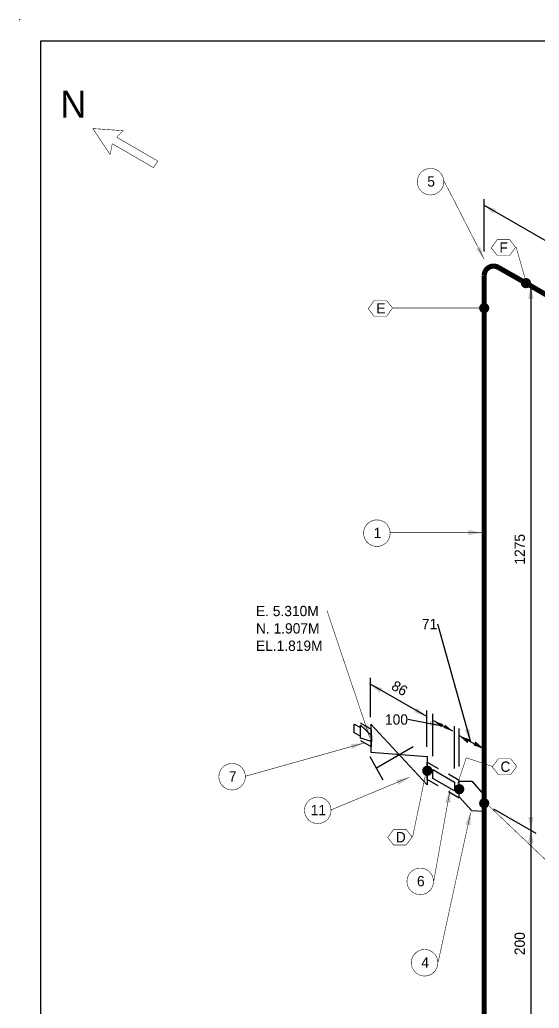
# Model space of a CAD drawing. Extents: x -4 to 431, y -3 to 272.
# Drawn here: x -3.9 to 91.9, y 89.8 to 272.1 of the extents above; entities that cross this region are included whole.
import ezdxf
from ezdxf.enums import TextEntityAlignment as Align

# ---------------------------------------------------------------- set-up
doc = ezdxf.new("R2010")
doc.units = 0
doc.header["$LTSCALE"] = 10
doc.layers.get('0').update_dxf_attribs({"lineweight": 0})
for name, color, linetype in [('DIMENSION', 40, 'Continuous'), ('PIPE', 7, 'Continuous'), ('TEXT2', 3, 'Continuous'), ('Title Block', 255, 'Continuous'), ('TITLE BLOCK-TEXT', 12, 'Continuous'), ('WELDS', 7, 'Continuous')]:
    doc.layers.add(name, color=color, linetype=linetype)
doc.styles.add('framdcn', font='', dxfattribs={"height": 2.5})
doc.styles.add('Scovan Standard', font='', dxfattribs={"height": 2.5})
doc.styles.get("Standard").update_dxf_attribs({"font": ''})
doc.styles.get('framdcn').set_extended_font_data('Franklin Gothic Medium Cond')
doc.styles.get('Scovan Standard').set_extended_font_data('Franklin Gothic Medium Cond')
doc.styles.get('Standard').set_extended_font_data('Franklin Gothic Medium Cond')

# ---------------------------------------------------------------- blocks, each defined once
blk = doc.blocks.new('block4')
at = {"layer": 'TEXT2'}
blk.add_hatch(color=256, dxfattribs=at).paths.add_polyline_path([(0, 0), (0, -2.4), (-1, -2.2)])
at = {"layer": 'TEXT2', "linetype": 'ByBlock', "const_width": 0.1, "flags": 128}
blk.add_lwpolyline([(-6, -27.6), (0, 0)], dxfattribs=at)
blk = doc.blocks.new('block5')
at = {"layer": 'TEXT2'}
blk.add_hatch(color=256, dxfattribs=at).paths.add_polyline_path([(0, 0), (0.1, -2.4), (-0.9, -2.3)])
at = {"layer": 'TEXT2', "linetype": 'ByBlock', "const_width": 0.1, "flags": 128}
blk.add_lwpolyline([(-3, -16.8), (0, 0)], dxfattribs=at)
blk = doc.blocks.new('block6')
at = {"layer": 'TEXT2'}
blk.add_hatch(color=256, dxfattribs=at).paths.add_polyline_path([(0, 0), (-2, -1.4), (-2.4, -0.5)])
at = {"layer": 'TEXT2', "linetype": 'ByBlock', "const_width": 0.1, "flags": 128}
blk.add_lwpolyline([(-14.4, -6), (0, 0)], dxfattribs=at)
blk = doc.blocks.new('block7')
at = {"layer": 'TEXT2'}
blk.add_hatch(color=256, dxfattribs=at).paths.add_polyline_path([(0, 0), (-1.2, 2.1), (-0.3, 2.4)])
at = {"layer": 'TEXT2', "linetype": 'ByBlock', "const_width": 0.1, "flags": 128}
blk.add_lwpolyline([(-7.9, 23.4), (0, 0)], dxfattribs=at)
blk = doc.blocks.new('block8')
at = {"layer": 'TEXT2', "style": 'framdcn'}
for s, p in [('E. 5.310M', (0, 0)), ('N. 1.907M', (0, -3.2)), ('EL.1.819M', (0, -6.4))]:
    blk.add_text(s, height=1.9, dxfattribs=at).set_placement(p)
blk = doc.blocks.new('block9')
at = {"layer": 'TEXT2'}
blk.add_hatch(color=256, dxfattribs=at).paths.add_polyline_path([(0, 0), (-2.2, -1.1), (-2.4, -0.2)])
at = {"layer": 'TEXT2', "linetype": 'ByBlock', "const_width": 0.1, "flags": 128}
blk.add_lwpolyline([(-21.8, -6.1), (0, 0)], dxfattribs=at)
blk = doc.blocks.new('block10')
at = {"layer": 'TEXT2'}
blk.add_hatch(color=256, dxfattribs=at).paths.add_polyline_path([(0, 0), (-2.4, -0.5), (-2.4, 0.5)])
at = {"layer": 'TEXT2', "linetype": 'ByBlock', "const_width": 0.1, "flags": 128}
blk.add_lwpolyline([(-16.8, 0), (0, 0)], dxfattribs=at)
blk = doc.blocks.new('block11')
at = {"layer": 'TEXT2'}
blk.add_hatch(color=256, dxfattribs=at).paths.add_polyline_path([(0, 0), (-1.5, 1.9), (-0.7, 2.3)])
at = {"layer": 'TEXT2', "linetype": 'ByBlock', "const_width": 0.1, "flags": 128}
blk.add_lwpolyline([(-7.4, 14.4), (0, 0)], dxfattribs=at)
blk = doc.blocks.new('block28')
at = {"layer": 'PIPE', "linetype": 'ByBlock', "const_width": 0.95, "flags": 128}
blk.add_lwpolyline([(0, 41.1), (0, 0)], dxfattribs=at)
at = {"flags": 1}
for tag in ['Tag', 'UCI', 'Pipe Ref', 'Description', 'Key']:
    blk.add_attdef(tag, (0, 0), '', height=1, dxfattribs=at)
blk = doc.blocks.new('block29')
at = {"layer": 'PIPE', "linetype": 'ByBlock', "flags": 128}
for points in [[(-4.6, 4.2), (-6.6, 5.4)], [(-4.6, 1), (-4.6, 4.2)], [(-4.6, 4.1), (-2.3, 4.1)], [(-4.6, 1.2), (-4.6, 4.1)], [(-2.3, 4.1), (0, 1.5)], [(-6.6, 2.2), (-4.6, 1)], [(-2.3, -1.4), (-4.6, 1.2)], [(0, 1.5), (0, 0)], [(0, 0), (0, -1.5)], [(0, -1.5), (-2.3, -1.4)]]:
    blk.add_lwpolyline(points, dxfattribs=at)
at = {"flags": 1}
for tag in ['Tag', 'UCI', 'Pipe Ref', 'Description', 'Key']:
    blk.add_attdef(tag, (0, 0), '', height=1, dxfattribs=at)
blk = doc.blocks.new('block30')
at = {"layer": 'PIPE', "linetype": 'ByBlock', "flags": 128}
for points in [[(-4, 3.1), (0, 0.8)], [(-4, 1.5), (-4, 3.1)], [(0, -0.8), (-4, 1.5)], [(0, 0.8), (0, 0)], [(0, 0), (0, -0.8)]]:
    blk.add_lwpolyline(points, dxfattribs=at)
at = {"flags": 1}
for tag in ['Tag', 'UCI', 'Pipe Ref', 'Description', 'Key']:
    blk.add_attdef(tag, (0, 0), '', height=1, dxfattribs=at)
blk = doc.blocks.new('block31')
at = {"layer": 'PIPE', "linetype": 'ByBlock', "flags": 128}
for points in [[(-12.3, 7.2), (-14.3, 8.4)], [(-12.4, 8.2), (-12.4, 3)], [(-2, -3), (-12.4, 8.2)], [(-12.3, 4), (-12.3, 7.2)], [(-14.3, 5.2), (-12.3, 4)], [(-11.5, 0.1), (-4.6, 4.1)], [(-12.6, 2.2), (-10.2, -2.1)], [(-12.4, 3), (-2, 2.2)], [(-2, 2.2), (-2, -0.4)], [(-2, 1.2), (0, 0)], [(-2, -2), (-2, 1.2)], [(-2, -0.4), (-2, -3)], [(0, -3.2), (-2, -2)]]:
    blk.add_lwpolyline(points, dxfattribs=at)
at = {"flags": 1}
for tag in ['Tag', 'UCI', 'Pipe Ref', 'Description', 'Key']:
    blk.add_attdef(tag, (0, 0), '', height=1, dxfattribs=at)
blk = doc.blocks.new('block32')
at = {"layer": 'PIPE', "linetype": 'ByBlock', "flags": 128}
for points in [[(-3.2, 2.6), (-2, 2)], [(-3.2, 1), (-3.2, 2.6)], [(-2, 2.4), (0, 0.5)], [(-2, 0), (-2, 2.4)], [(-2, 0.4), (-3.2, 1)], [(0, -0.6), (-2, 0)], [(0, 0.5), (0, 0)], [(0, 0), (0, -0.6)]]:
    blk.add_lwpolyline(points, dxfattribs=at)
at = {"flags": 1}
for tag in ['Tag', 'UCI', 'Pipe Ref', 'Description', 'Key']:
    blk.add_attdef(tag, (0, 0), '', height=1, dxfattribs=at)
blk = doc.blocks.new('block33')
at = {"layer": 'PIPE', "linetype": 'ByBlock', "const_width": 0.95, "flags": 128}
blk.add_lwpolyline([(0, 91.3), (0, 0)], dxfattribs=at)
at = {"flags": 1}
for tag in ['Tag', 'UCI', 'Pipe Ref', 'Description', 'Key']:
    blk.add_attdef(tag, (0, 0), '', height=1, dxfattribs=at)
blk = doc.blocks.new('block34')
at = {"layer": 'PIPE', "linetype": 'ByBlock', "const_width": 0.95, "flags": 128}
for points in [[(0.87, 1.5), (0.59, 1.63), (0.3, 1.71), (0, 1.73), (-0.3, 1.71), (-0.59, 1.63), (-0.87, 1.5), (-1.11, 1.33), (-1.33, 1.11), (-1.5, 0.87), (-1.63, 0.59), (-1.71, 0.3), (-1.73, 0)], [(5.97, -1.4), (0.87, 1.5)], [(-1.73, 0), (-1.73, -6)]]:
    blk.add_lwpolyline(points, dxfattribs=at)
at = {"flags": 1}
for tag in ['Tag', 'UCI', 'Pipe Ref', 'Description', 'Key']:
    blk.add_attdef(tag, (0, 0), '', height=1, dxfattribs=at)
blk = doc.blocks.new('block35')
at = {"layer": 'PIPE', "linetype": 'ByBlock', "const_width": 0.95, "flags": 128}
blk.add_lwpolyline([(99.5, -57.4), (0, 0)], dxfattribs=at)
at = {"flags": 1}
for tag in ['Tag', 'UCI', 'Pipe Ref', 'Description', 'Key']:
    blk.add_attdef(tag, (0, 0), '', height=1, dxfattribs=at)
blk = doc.blocks.new('block48')
at = {"layer": 'WELDS'}
h = blk.add_hatch(color=256, dxfattribs=at)
edge = h.paths.add_edge_path(flags=0)
edge.add_arc((0, 0), 0.95, 0, 360)
at = {"flags": 1}
for tag in ['Tag', 'UCI', 'Pipe Ref', 'Description', 'Key']:
    blk.add_attdef(tag, (0, 0), '', height=1, dxfattribs=at)
blk = doc.blocks.new('block49')
at = {"layer": 'WELDS'}
h = blk.add_hatch(color=256, dxfattribs=at)
edge = h.paths.add_edge_path(flags=0)
edge.add_arc((0, 0), 0.95, 0, 360)
at = {"flags": 1}
for tag in ['Tag', 'UCI', 'Pipe Ref', 'Description', 'Key']:
    blk.add_attdef(tag, (0, 0), '', height=1, dxfattribs=at)
blk = doc.blocks.new('block50')
at = {"layer": 'WELDS'}
h = blk.add_hatch(color=256, dxfattribs=at)
edge = h.paths.add_edge_path(flags=0)
edge.add_arc((0, 0), 0.95, 0, 360)
at = {"flags": 1}
for tag in ['Tag', 'UCI', 'Pipe Ref', 'Description', 'Key']:
    blk.add_attdef(tag, (0, 0), '', height=1, dxfattribs=at)
blk = doc.blocks.new('block51')
at = {"layer": 'WELDS'}
h = blk.add_hatch(color=256, dxfattribs=at)
edge = h.paths.add_edge_path(flags=0)
edge.add_arc((0, 0), 0.95, 0, 360)
at = {"flags": 1}
for tag in ['Tag', 'UCI', 'Pipe Ref', 'Description', 'Key']:
    blk.add_attdef(tag, (0, 0), '', height=1, dxfattribs=at)
blk = doc.blocks.new('block52')
at = {"layer": 'WELDS'}
h = blk.add_hatch(color=256, dxfattribs=at)
edge = h.paths.add_edge_path(flags=0)
edge.add_arc((0, 0), 0.95, 0, 360)
at = {"flags": 1}
for tag in ['Tag', 'UCI', 'Pipe Ref', 'Description', 'Key']:
    blk.add_attdef(tag, (0, 0), '', height=1, dxfattribs=at)
blk = doc.blocks.new('PADX-TBD')
blk.add_point((-7.73, 544.1))
at = {"layer": 'Title Block', "color": 255}
for p, q in [((0, 536.37), (843.77, 536.37)), ((0, 0), (0, 536.37))]:
    blk.add_line(p, q, dxfattribs=at)
at = {"layer": 'TITLE BLOCK-TEXT', "color": 12, "style": 'Scovan Standard', "flags": 8}
for tag, p in [('REF_5', (25, 38.42)), ('REV_5', (352.84, 38.42)), ('PROJECT5', (504.32, 38.42)), ('DATE5', (525.83, 38.42)), ('BY5', (542.96, 38.42)), ('CHK5', (555.71, 38.42)), ('PE5', (568.45, 38.42)), ('REF_4', (25, 31.19)), ('REV_4', (352.84, 31.19)), ('PROJECT4', (504.32, 31.19)), ('DATE4', (525.83, 31.19)), ('BY4', (542.96, 31.19)), ('CHK4', (555.71, 31.19)), ('PE4', (568.45, 31.19)), ('REF_3', (25, 23.97)), ('REV_3', (352.84, 23.97)), ('PROJECT3', (504.32, 23.97)), ('DATE3', (525.83, 23.97)), ('BY3', (542.96, 23.97)), ('CHK3', (555.71, 23.97)), ('PE3', (568.45, 23.97)), ('REF_2', (25, 16.74)), ('REV_2', (352.84, 16.74)), ('PROJECT2', (504.32, 16.74)), ('DATE2', (525.83, 16.74)), ('BY2', (542.96, 16.74)), ('CHK2', (555.71, 16.74)), ('PE2', (568.45, 16.74)), ('REF_1', (25, 9.51)), ('REV_1', (352.84, 9.51)), ('PROJECT1', (504.32, 9.51)), ('DATE1', (525.83, 9.51)), ('BY1', (542.96, 9.51)), ('CHK1', (555.71, 9.51)), ('PE1', (568.45, 9.51))]:
    blk.add_attdef(tag, text='', height=2.5, dxfattribs=at).set_placement(p, align=Align.MIDDLE_CENTER)
for tag, height, p in [('REF_5_DESC', 2.5, (52.27, 38.42)), ('REV_5_DESC', 2.5, (363.04, 38.42)), ('REF_4_DESC', 2.5, (52.27, 31.19)), ('REV_4_DESC', 2.5, (363.04, 31.19)), ('REF_3_DESC', 2.5, (52.27, 23.97)), ('REV_3_DESC', 2.5, (363.04, 23.97)), ('REF_2_DESC', 2.5, (52.27, 16.74)), ('REV_2_DESC', 2.5, (363.04, 16.74)), ('REF_1_DESC', 2.5, (52.27, 9.51)), ('REV_1_DESC', 2.5, (363.04, 9.51)), ('PATH', 2, (13, -2.9)), ('USER_PLOTTED', 2, (309, -2.9)), ('PLOT_DATE', 2, (348, -2.9))]:
    blk.add_attdef(tag, text='', height=height, dxfattribs=at).set_placement(p, align=Align.MIDDLE_LEFT)
at = {"layer": 'TITLE BLOCK-TEXT', "color": 12, "style": 'Scovan Standard'}
for tag, p in [('TITLE1', (747.45, 37.28)), ('LSD', (747.45, 31.28)), ('TITLE2', (747.45, 25.28)), ('TITLE3', (747.45, 19.28)), ('CLIENTDRAWINGNO', (686.57, 5.99)), ('RN', (838.5, 5.99))]:
    blk.add_attdef(tag, text='', height=4, dxfattribs=at).set_placement(p, align=Align.MIDDLE_CENTER)
at = {"layer": 'TITLE BLOCK-TEXT', "color": 210, "style": 'Scovan Standard', "flags": 8}
blk.add_attdef('DWGNO', text='', height=4, dxfattribs=at).set_placement((777.51, 5.99), align=Align.MIDDLE_CENTER)

msp = doc.modelspace()

# ---------------------------------------------------------------- hatches: boundary and pattern name
at = {"layer": 'DIMENSION'}
for points in [[(81.7, 237.9), (84, 237.1), (83.5, 236.3)], [(90.4, 223), (90.9, 220.6), (89.9, 220.6)], [(60.7, 149.6), (63, 148.8), (62.5, 148)], [(71.2, 143.6), (68.9, 144.4), (69.4, 145.2)], [(74.1, 141.9), (71.7, 141.9), (71.8, 142.8)], [(72.5, 142.8), (74.2, 142.2), (73.9, 141.6)], [(76, 140.9), (74.3, 141.5), (74.6, 142.1)], [(79.3, 138.9), (78.2, 141.1), (79.1, 141.3)], [(77.1, 140.1), (79.1, 139.4), (78.7, 138.7)], [(81.8, 137.6), (79.8, 138.3), (80.2, 139)], [(90.4, 122.7), (89.9, 125.1), (90.9, 125.1)], [(90.4, 122.7), (90.9, 120.3), (89.9, 120.3)]]:
    msp.add_hatch(color=256, dxfattribs=at).paths.add_polyline_path(points)

# ---------------------------------------------------------------- linework, layer by layer
at = {"layer": 'DIMENSION', "linetype": 'ByBlock', "flags": 128}
for points in [[(81.8, 229.3), (81.8, 239)], [(196.7, 171.7), (81.7, 237.9)], [(89.4, 223.5), (91.4, 222.4)], [(90.4, 223), (90.4, 122.7)], [(73.2, 160.7), (79.3, 138.9)], [(71.2, 143.6), (60.7, 149.6)], [(60.8, 143.5), (60.8, 150.7)], [(71.2, 138), (71.2, 144.7)], [(72.3, 136.3), (72.3, 144.1)], [(67.7, 143.1), (74.1, 141.9)], [(76, 140.9), (72.5, 142.8)], [(76.3, 134), (76.3, 141.8)], [(77.2, 134.4), (77.2, 141.4)], [(81.8, 137.6), (77.1, 140.1)], [(81.8, 136.4), (81.8, 138.8)], [(83.5, 126.6), (91.3, 122.1)], [(90.4, 122.7), (90.4, 77.6)]]:
    msp.add_lwpolyline(points, dxfattribs=at)
at = {"layer": 'TEXT2', "linetype": 'ByBlock', "const_width": 0.1, "flags": 128}
for points in [[(12.8, 247.2), (9.6, 252)], [(9.6, 252), (15.2, 251.6)], [(15.2, 251.6), (14, 250.4)], [(14, 250.4), (21.6, 246)], [(13.2, 249.2), (12.8, 247.2)], [(20.8, 244.8), (13.2, 249.2)], [(21.6, 246), (20.8, 244.8)], [(87.7, 230.1), (89.3, 224.5)], [(65, 218.9), (81.8, 218.9)], [(78.5, 136), (76.9, 131.2)], [(83.3, 134.4), (78.5, 136)], [(68.6, 121.4), (71.1, 133.5)], [(95.3, 115.1), (82.7, 127.1)]]:
    msp.add_lwpolyline(points, dxfattribs=at)
for points in [[(74.31, 241.77), (74.2, 241.36), (74.02, 240.97), (73.78, 240.63), (73.47, 240.32), (73.12, 240.08), (72.74, 239.9), (72.33, 239.79), (71.9, 239.75), (71.47, 239.79), (71.06, 239.9), (70.67, 240.08), (70.33, 240.32), (70.02, 240.63), (69.78, 240.97), (69.6, 241.36), (69.49, 241.77), (69.45, 242.2), (69.49, 242.63), (69.6, 243.04), (69.78, 243.43), (70.02, 243.77), (70.33, 244.08), (70.67, 244.32), (71.06, 244.5), (71.47, 244.61), (71.9, 244.65), (72.33, 244.61), (72.74, 244.5), (73.12, 244.32), (73.47, 244.08), (73.78, 243.77), (74.02, 243.43), (74.2, 243.04), (74.31, 242.63), (74.35, 242.2)], [(64.41, 176.97), (64.3, 176.56), (64.12, 176.18), (63.88, 175.83), (63.57, 175.52), (63.23, 175.28), (62.84, 175.1), (62.43, 174.99), (62, 174.95), (61.57, 174.99), (61.16, 175.1), (60.77, 175.28), (60.43, 175.52), (60.12, 175.83), (59.88, 176.18), (59.7, 176.56), (59.59, 176.97), (59.55, 177.4), (59.59, 177.83), (59.7, 178.24), (59.88, 178.62), (60.12, 178.97), (60.43, 179.28), (60.77, 179.52), (61.16, 179.7), (61.57, 179.81), (62, 179.85), (62.43, 179.81), (62.84, 179.7), (63.23, 179.52), (63.57, 179.28), (63.88, 178.97), (64.12, 178.62), (64.3, 178.24), (64.41, 177.83), (64.45, 177.4)], [(37.71, 132.07), (37.6, 131.66), (37.42, 131.28), (37.18, 130.93), (36.87, 130.62), (36.52, 130.38), (36.14, 130.2), (35.73, 130.09), (35.3, 130.05), (34.87, 130.09), (34.46, 130.2), (34.08, 130.38), (33.73, 130.62), (33.42, 130.93), (33.18, 131.28), (33, 131.66), (32.89, 132.07), (32.85, 132.5), (32.89, 132.93), (33, 133.34), (33.18, 133.72), (33.42, 134.07), (33.73, 134.38), (34.08, 134.62), (34.46, 134.8), (34.87, 134.91), (35.3, 134.95), (35.73, 134.91), (36.14, 134.8), (36.52, 134.62), (36.87, 134.38), (37.18, 134.07), (37.42, 133.72), (37.6, 133.34), (37.71, 132.93), (37.75, 132.5)], [(53.51, 125.87), (53.4, 125.46), (53.22, 125.08), (52.98, 124.73), (52.67, 124.42), (52.33, 124.18), (51.94, 124), (51.53, 123.89), (51.1, 123.85), (50.67, 123.89), (50.26, 124), (49.88, 124.18), (49.53, 124.42), (49.22, 124.73), (48.98, 125.08), (48.8, 125.46), (48.69, 125.87), (48.65, 126.3), (48.69, 126.73), (48.8, 127.14), (48.98, 127.53), (49.22, 127.87), (49.53, 128.18), (49.88, 128.42), (50.26, 128.6), (50.67, 128.71), (51.1, 128.75), (51.53, 128.71), (51.94, 128.6), (52.33, 128.42), (52.67, 128.18), (52.98, 127.87), (53.22, 127.53), (53.4, 127.14), (53.51, 126.73), (53.55, 126.3)], [(72.41, 112.77), (72.3, 112.36), (72.12, 111.97), (71.88, 111.63), (71.57, 111.32), (71.23, 111.08), (70.84, 110.9), (70.43, 110.79), (70, 110.75), (69.57, 110.79), (69.16, 110.9), (68.78, 111.08), (68.43, 111.32), (68.12, 111.63), (67.88, 111.97), (67.7, 112.36), (67.59, 112.77), (67.55, 113.2), (67.59, 113.63), (67.7, 114.04), (67.88, 114.42), (68.12, 114.77), (68.43, 115.08), (68.78, 115.32), (69.16, 115.5), (69.57, 115.61), (70, 115.65), (70.43, 115.61), (70.84, 115.5), (71.23, 115.32), (71.57, 115.08), (71.88, 114.77), (72.12, 114.42), (72.3, 114.04), (72.41, 113.63), (72.45, 113.2)], [(73.21, 97.77), (73.1, 97.36), (72.92, 96.98), (72.68, 96.63), (72.37, 96.32), (72.03, 96.08), (71.64, 95.9), (71.23, 95.79), (70.8, 95.75), (70.37, 95.79), (69.96, 95.9), (69.58, 96.08), (69.23, 96.32), (68.92, 96.63), (68.68, 96.98), (68.5, 97.36), (68.39, 97.77), (68.35, 98.2), (68.39, 98.63), (68.5, 99.04), (68.68, 99.42), (68.92, 99.77), (69.23, 100.08), (69.58, 100.32), (69.96, 100.5), (70.37, 100.61), (70.8, 100.65), (71.23, 100.61), (71.64, 100.5), (72.03, 100.32), (72.37, 100.08), (72.68, 99.77), (72.92, 99.42), (73.1, 99.04), (73.21, 98.63), (73.25, 98.2)]]:
    msp.add_lwpolyline(points, close=True, dxfattribs=at)
at = {"layer": 'TEXT2', "color": 20, "linetype": 'ByBlock', "const_width": 0.1, "flags": 128}
for points in [[(84.2, 228.6), (83.1, 230), (84.2, 231.5), (86.5, 231.5), (87.6, 230.1), (86.5, 228.6)], [(61.5, 217.4), (60.4, 218.8), (61.5, 220.3), (63.8, 220.3), (64.9, 218.9), (63.8, 217.4)], [(84.4, 132.9), (83.3, 134.3), (84.4, 135.8), (86.7, 135.8), (87.8, 134.4), (86.7, 132.9)], [(65.1, 119.9), (64, 121.3), (65.1, 122.8), (67.4, 122.8), (68.5, 121.4), (67.4, 119.9)]]:
    msp.add_lwpolyline(points, close=True, dxfattribs=at)

# ---------------------------------------------------------------- block references
at = {"xscale": 0.5, "yscale": 0.5, "zscale": 0.5}
msp.add_blockref('PADX-TBD', (0, 0), dxfattribs=at)
at = {"layer": 'PIPE'}
for name, p in [('block34', (83.53, 224.9)), ('block35', (89.5, 223.5)), ('block33', (81.8, 127.6)), ('block32', (61, 139.6)), ('block31', (73.3, 134)), ('block30', (76.3, 130.7)), ('block29', (81.8, 127.6)), ('block28', (81.8, 86.5))]:
    msp.add_blockref(name, p, dxfattribs=at)
at = {"layer": 'TEXT2'}
for name, p in [('block11', (81.8, 227.9)), ('block10', (81.3, 177.5)), ('block8', (39.7, 162.1)), ('block7', (60.7, 139.7)), ('block9', (59.6, 138.7)), ('block6', (68, 132.4)), ('block5', (75.5, 130.1)), ('block4', (79.3, 125.9))]:
    msp.add_blockref(name, p, dxfattribs=at)
at = {"layer": 'WELDS'}
for name, p in [('block52', (89.5, 223.5)), ('block51', (81.8, 218.9)), ('block50', (71.3, 133.6)), ('block49', (77.2, 130.2)), ('block48', (81.8, 127.6))]:
    msp.add_blockref(name, p, dxfattribs=at)

# ---------------------------------------------------------------- texts
at = {"layer": 'DIMENSION', "style": 'framdcn'}
for s, rotation, p in [('1275', 90, (89.3, 171.6)), ('86', -30, (64.5, 148.7)), ('200', 90, (89.3, 99.6))]:
    msp.add_text(s, height=1.9, rotation=rotation, dxfattribs=at).set_placement(p)
for s, p in [('71', (70.3, 159.7)), ('100', (63.5, 142.1))]:
    msp.add_text(s, height=1.9, dxfattribs=at).set_placement(p)
at = {"layer": 'TEXT2', "style": 'framdcn'}
for s, height, p in [('N', 5, (3.6, 254)), ('5', 1.9, (71.3, 241.3)), ('F', 1.9, (84.6, 229.1)), ('E', 1.9, (61.9, 217.9)), ('1', 1.9, (61.4, 176.5)), ('C', 1.9, (84.8, 133.4)), ('7', 1.9, (34.7, 131.6)), ('11', 1.9, (49.8, 125.4)), ('D', 1.9, (65.5, 120.4)), ('6', 1.9, (69.4, 112.3)), ('4', 1.9, (70.2, 97.3))]:
    msp.add_text(s, height=height, dxfattribs=at).set_placement(p)

doc.saveas('drawing.dxf')
